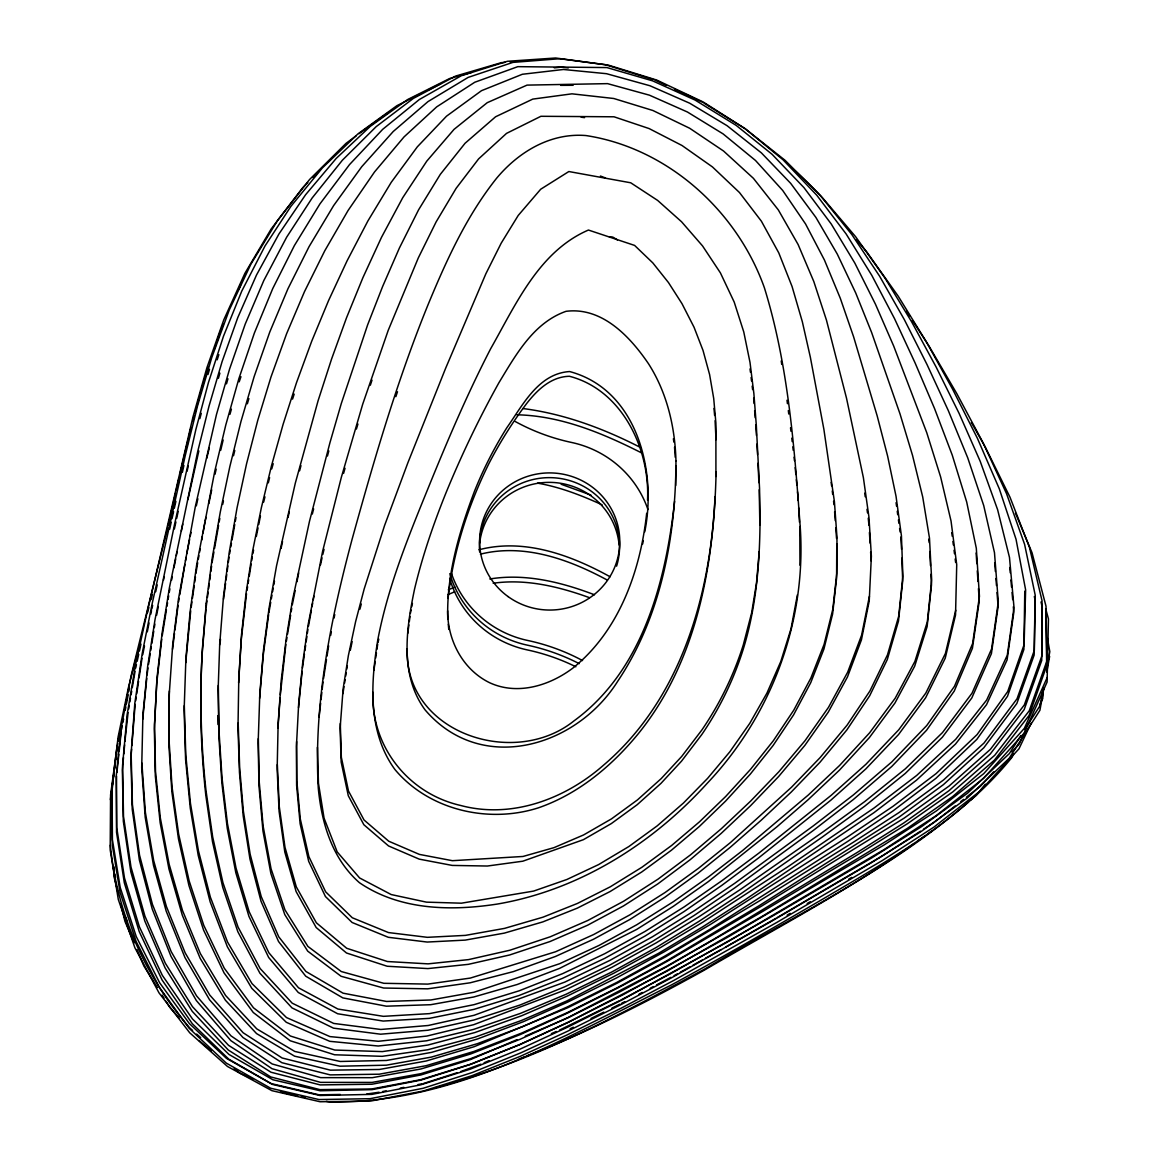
<?xml version="1.0" encoding="UTF-8"?>
<svg xmlns="http://www.w3.org/2000/svg" width="1160" height="1160" viewBox="0 0 1160 1160"><rect width="100%" height="100%" fill="white"/><g stroke="black" fill="none" stroke-linecap="round" stroke-linejoin="round"><path stroke-width="1.5" d="M799.965 565.225L799.777 527.611M675.714 485.503L675.773 465.61M836.781 543.837L836.592 578.159L832.605 614.017L823.904 649.107L810.724 682.703L793.614 714.836L773.096 745.517L750.317 774.111L725.508 801.183L699.335 826.5L671.437 850.207L641.726 871.986L610.116 891.533L577.288 908.149L542.793 921.91L504.325 933.118L465.233 940.107L427.185 942.051L388.296 937.294L352.118 922.49L325.438 896.535L308.676 861.329L300.121 823.745L296.612 785.392L296.423 746.315L298.714 702.946L302.659 663.245L308.067 624.95L322.596 551.406L341.33 477.354L362.688 404.245L388.223 330.325L418.31 257.911L436.116 221.923L456.112 188.355L478.601 158.905L506.528 133.385L540.908 116.29L614.032 116.797L649.15 128.586L682.022 145.507L712.457 166.938L739.471 192.531L761.409 221.226L778.766 252.865L792.077 286.535L802.343 321.769L810.347 357.207L823.876 429.287L834.417 501.685L836.984 537.312L836.781 573.432L832.793 609.29L824.093 644.38L810.913 677.976L793.803 710.109L773.299 740.79L750.505 769.385L725.711 796.456L699.538 821.773L671.625 845.481L641.915 867.26L610.305 886.806L577.477 903.422L542.981 917.183L504.513 928.391L465.421 935.38L427.373 937.323L388.484 932.567L352.306 917.763L325.626 891.808L308.864 856.602L300.31 819.018L296.8 780.665L296.612 741.588M169.331 691.012L168.94 738.5L172.057 787.118L178.654 834.141L189.124 880.803L203.768 925.346L224.257 968.18L253.46 1007.779L290.406 1036.025L334.79 1050.046L382.336 1051.598L427.953 1045.03L474.875 1032.545L521.739 1015.711L567.182 996.121L613.843 973.196L658.735 948.59L702.713 922.214L788.655 866.244L874.176 807.926L916.69 775.445L955.681 739.34L986.696 699.987L1007.271 655.226L1014.014 607.463L1009.476 557.394L997.6 509.646L980.2 461.303L959.103 413.395L936.12 367.01L911.659 321.842L885.138 278.313L855.587 236.669L822.73 198.041A473.759 463.405 2.3 0 0 794.977 170.752M1042.985 690.316L1042.738 698.581L1039.679 705.062M715.923 476.499L715.894 423.052L713.704 398.446L709.601 374.564L703.033 350.465L694.057 327.265L681.978 303.644L668.45 282.532L652.833 262.914L634.592 245.412L588.439 230.042C538.922 251.357 515.794 304.543 490.651 348.754C466.827 394.821 446.629 442.641 427.126 490.665C407.392 539.052 387.701 587.932 377.87 639.464C370.635 682.892 367.618 732.062 394.936 769.529C429.142 810.289 488.664 823.846 538.544 807.781C578.434 793.933 611.784 766.064 638.275 733.743C697.61 660.475 714.067 563.528 716.111 471.772M219.849 640.233L218.124 690.113L218.877 736.817L221.879 783.145L227.258 828.284L235.843 872.813L248.95 916.4L268.671 957.479L298.294 992.51L337.661 1013.753L383.177 1021.061L429.258 1018.364L473.903 1009.388L518.824 995.584L562.499 978.344L604.635 958.378L644.902 936.135L684.096 911.542L721.839 885.356L758.698 857.835L830.952 800.095L865.838 768.906L898.551 734.526L925.636 697.784L945.226 658.198L955.535 614.988L956.724 564.731L951.04 521.029L940.644 476.992L926.767 432.724L893.693 346.057L875.452 304.195L854.804 263.044L831.227 223.967L803.967 187.63L772.111 154.338L736.194 125.396L695.087 100.065L652.558 80.837L606.912 67.57L517.824 66.656L474.774 82.244L436.697 106.865L404.057 136.894L374.521 171.97L348.058 210.525L324.757 250.806L304.471 291.682L286.621 333.688L271.019 376.899L257.752 420.355L246.543 463.899L237.061 507.775L229.216 552.436L223.503 596.269L219.661 644.96M238.612 682.79L241.309 639.421L246.5 593.775M277.95 728.321L280.082 698.146M280.343 694.593L285.853 644.568M131.602 749.157L130.95 758.133L132.225 809.231L139.359 859.922L152.236 909.063L170.984 956.318L196.344 1000.558L230.811 1040.592L271.991 1068.693L320.508 1082.367L372.07 1082.41L420.747 1073.696L470.482 1058.703L519.999 1039.331L568.052 1017.509L666.521 966.338L714.139 939.034L856.993 852.6L903.886 822.904L948.938 790.729L990.248 754.014L1024.164 709.615L1041.738 660.475L1041.84 605.418L1041.013 601.967M131.877 745.576L135.154 704.366M715.024 496.625C710.587 595.036 681.021 699.248 603.461 765.237C565.036 799.052 511.705 819.09 460.796 805.504C408.305 793.672 370.808 746.344 372.94 692.303M220.197 642.611L220.472 639.116M205.9 609.638L202.217 653.254A881.295 862.039 2.3 0 0 205.827 795.383L212.498 841.725L222.735 887.342L237.844 931.741L259.912 973.211L292.001 1007.895L333.5 1028.151L380.596 1034.198L427.997 1030.225L473.875 1020.017L519.926 1005.053L564.644 986.827L609.449 965.251L652.326 941.47L694.115 915.472L734.599 887.994L813.073 830.633L853.223 799.631L891.692 766.542L926.55 730.264L954.26 691.055L972.413 648.324L979.258 601.083L978.445 588.613M259.623 698.349L263.291 654.835L268.642 614.582M759.206 551.522L756.494 582.987L751.651 612.813L743.328 644.786A332.311 325.046 2.3 0 1 701.916 729.915L681.717 756.421L661.186 778.621L637.449 799.921L611.509 818.859L583.582 834.954L554.016 847.641L523 856.471L452.4 860.691L419.384 854.398L388.76 841.232L364.037 819.989L348.493 791.033L341.344 757.277L340.3 723.55M123.496 757.509L122.38 770.095L123.322 821.149L130.819 871.841L144.782 920.953L165.082 967.846L192.226 1011.317L228.317 1050.046L270.787 1076.958L319.942 1089.631L371.765 1088.965L420.674 1079.699L470.496 1064.227L520.028 1044.478L568.125 1022.38L667.174 971.08L762.743 916.009L907.033 828.588L952.621 796.601L994.497 760.032L1029.051 715.517L1046.711 665.71L1045.827 610.957M123.83 753.913L124.627 744.909M124.947 741.312L128.078 712.588M185.731 662.751L190.704 610.827M142.738 719.2L146.74 678.484M147.088 674.946L147.987 667.899M298.526 707.673L302.122 671.423M116.551 776.055L116.522 832.242L124.308 882.745L139.229 931.596L162.11 980.026L192.313 1023.729L228.767 1059.167L272.687 1084.484L319.971 1095.489L371.852 1094.373L420.834 1084.803L470.583 1069.07L519.999 1049.162L568.023 1026.977L622.369 999.731L726.812 942.326L883.833 849.729L936.221 815.625L983.564 778.36L1024.193 733.033L1047.103 682.036L1048.452 618.947L1045.682 608.725M116.928 772.458L118.813 754.479M119.204 750.883L121.278 731.119M319.072 717.329L320.638 703.192M321.03 699.654L321.827 692.578M322.219 689.054L323.002 681.978M161.748 639.232L156.774 682.82L154.338 728.886L155.324 775.982L160.153 822.715L168.94 868.941L182.323 915.255L200.173 958.334L225.402 1000.21L256.548 1033.574L294.596 1056.18L340.01 1066.199L386.338 1065.185L431.361 1057.093L477.354 1043.681L523.145 1026.44L567.544 1006.837L616.627 982.505L663.926 956.594L710.312 929.116L847.757 841.377L892.794 811.072L935.917 778.331L976.88 739.326L1007.504 696.275L1023.888 649.426L1024.773 591.165M674.612 501.337C665.71 581.87 642.77 670.625 573.953 720.911C513.88 769.182 404.101 732.801 407.276 648.658M113.115 781.579L111.853 792.034L112.23 844.538L120.046 892.286L136.082 941.355L159.399 987.421L189.181 1028.311L226.273 1063.096L270.642 1088.225L318.927 1099.549L370.04 1098.694L423.139 1088.283L472.439 1072.464L520.753 1052.874L567.588 1031.24L620.615 1004.807L671.553 977.793L771.255 921.417L871.74 862.489L921.432 831.314L967.338 797.935L1009.142 758.336L1039.926 710.268L1043.986 687.677M113.535 778.099L114.159 772.864M114.579 769.385L117.74 743.255M172.521 649.324L174.507 633.505M174.957 629.996L178.06 605.389M646.671 513.285C640.465 570.589 619.425 630.315 573.432 667.652C550.072 685.56 517.621 695.71 489.592 682.703C462.695 669.566 447.47 640.16 447.629 610.812M644.728 531.918C657.111 470.858 637 389.528 569.603 371.548C538.385 373.563 522.841 405 506.848 427.707C494.262 447.76 483.445 468.887 474.628 490.868C459.2 531.744 446.339 574.91 447.774 619.019M448.05 598.415C453.255 551.478 468.016 505.818 488.911 463.579C499.699 442.641 512.314 422.675 526.437 403.81C537.152 390.05 550.899 376.666 569.415 376.275C622.05 389.833 650.107 448.935 647.526 500.177M223.532 599.241L225.591 583.465M226.055 579.957L226.737 574.693M227.2 571.184L227.882 565.921M228.346 562.411L229.027 557.163M407.798 633.244L408.9 624.921M409.335 621.586L409.988 616.598M206.06 607.884L206.973 600.923M207.437 597.443L208.133 592.223M208.597 588.743L209.293 583.524M209.743 580.043L210.438 574.823M210.902 571.343L211.599 566.124M117.203 745.677L110.577 794.933L110.185 849.903L118.305 899.493L134.864 947.72L158.993 992.844L189.704 1032.777L227.462 1066.46L271.918 1090.676L320.117 1101.754L370.808 1101.043L423.212 1091.038L472.178 1075.61L520.173 1056.383L566.703 1035.111L621.311 1008.112L673.887 980.388L777.157 922.229L882.282 860.56L933.974 827.08L980.185 791.004L1018.973 748.823L1031.24 722.898M110.388 799.66L112.999 780.317M113.462 776.794L114.173 771.516M114.651 767.992L115.362 762.714M115.84 759.206L116.551 753.928M191.197 607.245L191.951 601.895M192.444 598.313L194.198 585.814M194.692 582.233L195.445 576.883M195.938 573.301L197.693 562.745M302.47 667.971L304.427 654.051M304.921 650.572L305.66 645.351M306.153 641.871L306.892 636.651M307.385 633.172L307.879 629.677M373.94 670.161L375.188 661.504M375.68 658.039L376.435 652.848M376.942 649.383L377.682 644.191M135.691 700.814L136.213 697.276M136.735 693.723L138.591 681.312M139.113 677.774L142.013 658.271M323.538 678.527L326.482 659.59M327.019 656.139L328.628 645.815M148.538 664.39L150.191 653.892M150.742 650.383L151.293 646.889M151.844 643.38L153.772 631.127M154.323 627.618L154.875 624.124M247.051 590.266L247.602 586.772M248.153 583.277L248.689 579.783M249.24 576.288L251.169 564.05M251.72 560.555L252.256 557.061M342.925 693.68L344.027 686.662M344.578 683.153L345.129 679.644M345.68 676.135L346.231 672.64M346.782 669.132L347.333 665.622M162.226 635.752L166.431 609.711M166.996 606.23L167.562 602.765M168.113 599.285L168.678 595.82M286.404 641.103L286.969 637.652M287.535 634.187L290.623 615.163M291.189 611.712L291.74 608.246M128.673 709.021L129.282 705.454M129.891 701.887L130.486 698.32M131.094 694.753L131.703 691.186M132.298 687.619L135.01 671.567M178.582 601.851L179.191 598.284M179.785 594.717L184.889 564.441M185.484 560.889L186.093 557.322M212.062 562.643L213.918 552.029M214.542 548.491L218.573 525.48M219.196 521.928L219.82 518.389M229.637 553.726L230.231 550.289M230.84 546.853L231.449 543.416M232.043 539.98L234.755 524.523M235.364 521.087L235.973 517.65M268.873 612.828L270.73 602.286M271.353 598.763L271.976 595.24M272.6 591.73L273.224 588.207M273.847 584.698L274.47 581.174M198.317 559.25L198.94 555.756M199.563 552.261L200.187 548.782M201.753 540.038L202.376 536.543M203.014 533.063L204.885 522.58M308.502 626.154L311.373 610.276M312.011 606.738L312.649 603.214M313.287 599.691L313.925 596.153M1042.927 689.895L1040.114 705.541L1024.729 729.567M1047.002 667.304L1049.814 651.659L1047.32 637.725M1046.813 672.032L1049.626 656.386M797.384 594.848L791.033 628.691L780.782 661.548L766.948 693.086L749.824 723.26L729.915 751.694L707.557 778.418L683.399 803.082L657.169 825.891L628.88 846.524L598.603 864.591L566.892 879.483L533.629 891.083L461.419 903.19L426.474 902.146L391.224 894.563L359.614 877.961L337.197 851.904L324.075 818.191L318.464 783.261L317.39 747.359M121.612 729.393L122.264 725.942M122.916 722.491L123.584 719.026M125.207 710.399L125.874 706.947M126.527 703.496L128.166 694.869M128.818 691.418L129.471 687.967M642.64 544.025L643.292 540.574M169.244 592.339L169.925 588.83M171.622 580.058L172.289 576.549M173.985 567.791L175.682 559.018M176.363 555.51L177.045 552M156.6 615.322L158.326 606.52M163.502 580.13L164.184 576.607M186.789 553.769L189.588 539.559M190.283 536.007L190.98 532.454M330.673 635.404L331.339 631.939M334.065 618.077L334.747 614.611M142.724 654.747L144.478 645.917M147.291 631.794L149.046 622.978M150.815 614.148L151.51 610.624M869.42 596.226L861.619 635.143L847.67 672.191L828.486 707.353L804.996 740.747L778.781 771.835L750.665 801.067L721.332 828.718L690.534 854.847L658.039 879.149L623.601 901.262L587.845 920.46L550.246 936.787L509.834 950.243L468.553 959.61L428.084 963.859L387.397 961.524L346.68 948.271L316.361 922.794L296.308 886.863L284.998 847.351L279.285 806.664L277.341 764.585M252.88 553.596L253.576 550.173M256.317 536.5L258.042 527.945M258.738 524.523L260.449 515.968M292.305 604.78L295.147 590.643M296.931 581.798L298.7 572.967M410.437 613.263L411.089 609.986M411.757 606.723L412.423 603.447M117.943 741.515L120.147 730.945M125.309 706.266L126.034 702.742M181.337 531.034L182.801 524.044M205.248 520.854L205.958 517.404M208.829 503.614L211.7 489.825M222.691 504.426L223.43 500.932M281.068 548.404L282.532 541.575M350.334 650.18L352.147 641.683M196.33 505.833L197.852 498.757M320.537 564.818L322.031 557.873M174.391 528.931L175.914 521.928M176.668 518.433L178.19 511.429M378.059 642.51L378.784 639.16M135.691 668.073L136.445 664.636M137.199 661.214L138.707 654.37M139.461 650.948L140.969 644.09M187.92 499.626L198.838 450.935M169.635 529.293L171.216 522.232M171.999 518.694L173.579 511.632M117.015 750.404L117.798 746.924M169.679 520.84L171.231 513.967M171.999 510.53L173.55 503.658M177.799 484.75L179.336 477.876M151.873 608.855L152.627 605.447M155.686 591.774L157.209 584.945M174.348 508.152L175.885 501.323M182.381 472.265L183.903 465.435M168.113 525.799L175.566 493.087M176.349 489.65L179.09 477.601M187.094 471.134L188.311 465.87M179.901 474.179L181.525 467.321M182.338 463.899L188.442 438.219M189.254 434.797L190.878 427.953M214.963 474.324L216.195 469.176M220.704 450.298L223.155 439.988M955.724 610.261L945.414 653.471L925.825 693.057L898.739 729.799L866.027 764.179L831.14 795.368L758.886 853.107L722.027 880.629L684.284 906.815L645.09 931.408L604.824 953.651L562.687 973.617L519.027 990.857L474.092 1004.647L429.447 1013.637L383.365 1016.334L337.864 1009.026L298.497 987.784L268.859 952.752L249.139 911.673L236.031 868.086L227.447 823.557L222.067 778.418L219.066 732.09L218.312 685.386M151.162 599.604L152.395 594.471M288.013 517.447L289.26 512.227M180.887 471.003L181.714 467.582M187.064 445.353L188.311 440.22M263.668 502.077L264.944 496.842M268.308 482.864L269.584 477.615M167.721 527.51L130.978 676.338L121.481 726.392L116.159 776.707L116.71 827.515L124.497 878.018L139.417 926.869L162.299 975.284L192.502 1019.002L228.955 1054.44L272.875 1079.757L320.16 1090.763L372.041 1089.646L421.022 1080.076L470.772 1064.343L520.188 1044.42L568.212 1022.25L622.558 995.005L727.001 937.599L884.021 845.002L936.41 810.898L983.753 773.633L1024.381 728.306L1047.292 677.309M206.756 458.33L209.249 448.151M322.813 554.437L324.046 549.347M233.508 455.721L234.784 450.515M312.315 514.054L313.62 508.892M147.566 612.611L148.886 607.507M137.286 653.399L128.441 687.43L118.131 736.788L112.041 787.307L112.418 839.811L120.234 887.559L136.271 936.613L159.587 982.694L189.37 1023.584L226.475 1058.37L270.831 1083.498L319.116 1094.822L340.271 1094.46M359.919 609.174L361.282 604.012M299.613 470.786L300.962 465.653M199.868 418.601L201.26 413.366M327.454 455.996L328.817 450.921M192.734 421.196L194.126 416.135M195.039 412.757L196.431 407.682M197.36 404.303L198.737 399.243M199.665 395.864L201.057 390.804M201.985 387.425L208.22 367.357M271.744 468.901L273.209 463.71M343.563 473.439L345.027 468.248M229.956 414.294L231.405 409.175M226.49 383.858L227.94 378.784M207.959 374.535L209.496 369.329M218.385 378.334L219.893 373.172M247.356 403.796L248.878 398.62M356.41 429.04L357.933 424.024M292.552 399.113L294.161 394.125M217.181 359.803L218.849 354.656M370.33 385.221L372.012 380.132M395.836 396.691L397.503 391.732M214.397 349.102L216.079 344.129M217.21 340.808L220.023 332.514M239.206 381.814L240.946 376.724M220.574 330.846L223.401 324.394M238.873 288.869L240.99 284.026M1025.295 731.134L1019.161 744.096L1011.897 752.014M1013.521 754.072L1011.969 757.32C962.336 818.83 892.562 858.009 825.499 897.506C774.329 927.347 723.014 956.971 670.929 985.202C563.934 1038.838 453.4 1103.972 329.889 1102L326.322 1101.347M1020.872 735.585L1009.345 753.609L967.527 793.208L921.62 826.587L871.928 857.762L771.443 916.69L671.741 973.066L620.803 1000.08M985.333 784.204L976.256 795.339L970.891 799.892M993.714 771.777L980.374 786.277L966.367 797.21M307.748 182.584L302.745 187.644L271.193 228.94L244.89 273.354L223.779 319.841L206.886 367.778L193.038 416.686L146.421 615.394L135.502 665.057L127.063 714.995L122.569 765.368L123.511 816.422L131.007 867.114L144.971 916.226L165.271 963.119L192.415 1006.59L228.52 1045.319L270.99 1072.232L320.131 1084.905L371.954 1084.237L420.863 1074.972L470.685 1059.501L517.012 1039.65M312.75 177.524L319 171.201M327.743 162.356L335.24 154.773M968.223 802.154C889.72 870.536 794.513 915.501 705.657 968.513C619.005 1015.493 530.743 1062.357 434.986 1087.848M955.173 805.954L934.163 822.353L923.519 829.24M960.77 801.574L963.568 799.399M356.106 135.85L345.999 143.376L309.575 179.51L277.675 220.255L250.908 264.118L229.216 310.111L211.729 357.657L197.432 406.275L185.252 455.575L152.061 604.128L142.201 653.544L134.821 703.178L131.138 753.406L132.414 804.489L139.548 855.181L152.424 904.336L171.172 951.591L196.533 995.831L230.999 1035.865L272.18 1063.966L320.696 1077.64L372.259 1077.684L420.935 1068.969L470.67 1053.976L520.188 1034.604L568.24 1012.767L618.28 987.755L666.71 961.611L761.496 906.148L904.075 818.177L949.127 786.002L990.437 749.288L1024.352 704.889L1041.927 655.748L1042.028 600.691L1029.398 547.172L1010.027 497.277L985.492 447.499L971.369 422.458M358.991 133.704L389.572 111.665M913.5 844.074C846.945 891.17 774.474 929.102 704.192 970.224C646.845 1002.008 588.308 1031.921 527.191 1055.788M917.807 841.014L924.955 835.925M929.261 832.851L932.118 830.821M920.489 831.212L882.47 855.833L777.345 917.502M848.641 879.207L851.715 877.395M787.147 915.153L790.221 913.355M807.186 903.51L810.274 901.726M725.855 946.981L775.793 918.401M674.076 975.661L677.222 973.921M680.354 972.196L689.765 966.976M692.911 965.236L702.322 960.016M705.454 958.276L721.143 949.59M621.499 1003.385L624.689 1001.704M639.029 994.149L642.22 992.467M650.18 988.262L653.37 986.594M656.56 984.913L670.9 977.343M420.471 93.859L396.938 105.662L357.904 133.922L322.422 167.881L290.971 206.248L265.017 245.949L241.744 291.145L223.488 336.212L208.452 382.51L195.851 429.548L174.58 524.204L155.063 619.382L147.625 666.666L142.926 714.473L141.694 767.818L145.188 817.191L153.497 865.374L166.199 911.165L184.933 957.508L209.539 999.746L242.918 1037.475L281.909 1062.705L330.238 1074.885L379.204 1074.204L426.083 1065.707L473.962 1051.438L521.623 1033.082L567.863 1012.332L617.497 987.61L665.448 961.538L759.032 905.757L899.13 817.075L943.385 784.667L983.825 747.765L1016.841 703.511L1034.14 655.081L1035.053 600.024L1034.329 596.501M428.33 89.914L440.873 83.621M619.193 1000.877L559.584 1030.065M570.111 1028.789L573.33 1027.209M590.991 1018.48L603.838 1012.129M611.871 1008.156L619.904 1004.183M480.834 1064.184L460.723 1071.55M484.111 1062.763L489.041 1060.631M551.377 1033.618L556.307 1031.486M525.291 1036.097L568.313 1017.654L618.613 992.481L667.362 966.353L762.946 911.282L859.836 853.368L907.221 823.846L952.809 791.874L994.7 755.305L1029.239 710.79L1046.9 660.982L1046.015 606.23L1032.023 552.711L1015.42 513.039M448.267 589.831L454.909 587.076M448.079 594.558L454.72 591.803M518.955 1059.123L523.899 1057.122M423.327 1083.556L457.33 1072.652M460.143 75.603L449.674 78.517L407.566 99.586L370.301 126.353L336.183 158.456L305.602 194.72L278.937 233.987L256.49 275.05L237.771 317.608L222.111 361.558L208.974 406.29L197.737 451.414L169.432 587.612L162.139 632.765L156.963 678.092L154.526 724.159L155.512 771.255L160.341 817.988L169.128 864.214L182.512 910.528L200.375 953.607L225.591 995.483L256.737 1028.847L294.785 1051.453L340.199 1061.472L386.526 1060.457L431.549 1052.366L477.543 1038.954L523.334 1021.713L567.733 1002.11L616.815 977.779L664.115 951.867L710.5 924.389L847.945 836.65L892.982 806.345L936.106 773.604L977.068 734.599L1007.692 691.548L1024.091 644.699L1025.629 589.933L1016.044 539.298L999.326 488.867L977.474 438.451L952.621 389.224L926.303 341.75L898.217 296.192L866.897 252.112L856.529 239.859M463.623 74.617L472.337 72.195M379.088 1092.227L366.705 1094.025M382.626 1091.531L386.164 1090.835M400.316 1088.065L403.854 1087.37M418.021 1084.6L421.559 1083.904M478.993 549.753C524.291 537.964 570.648 555.002 610.102 576.766M480.428 554.161C524.044 543.228 568.632 559.236 606.811 579.812M560.642 85.347L573.171 85.289M489.81 578.985C525.306 573.171 561.397 582.146 594.486 594.775M493.188 583.248C525.828 578.579 558.888 586.597 589.483 597.675M554.306 67.831L561.28 67.15L568.269 67.947M504.919 62.422L501.396 62.64L455.503 76.111L413.337 98.426L376.217 126.6L342.374 160.225L312.156 197.969L286.665 237.176L263.798 280.56L245.238 324.046L229.593 368.996L216.47 414.555L195.373 506.427L178.481 598.908L172.709 644.597L169.143 695.739L168.751 743.227L171.868 791.845L178.466 838.868L188.935 885.529L203.58 930.073L224.069 972.921L253.271 1012.506L290.217 1040.752L334.602 1054.773L382.147 1056.325L427.764 1049.756L474.686 1037.272L521.55 1020.438L566.993 1000.848L658.547 953.317L702.525 926.941L745.546 899.449L873.987 812.653L916.502 780.172L955.492 744.067L986.508 704.714L1007.083 659.953L1013.826 612.19L1013.332 606.825M510.212 62.103L513.75 61.886M609.261 236.742L612.755 237.075L617.395 239.874M516.823 414.787C561.251 415.744 602.997 433.376 642.074 453.139M581.131 117.189L584.567 117.638M522.957 408.537C564.311 413.83 603.838 428.635 640.755 447.615M297.844 1096.098L280.357 1091.952M301.397 1096.751L304.964 1097.404M537.616 483.154C560.048 487.07 581.493 495.378 602.112 504.832M561.135 484.242L590.933 495.073M653.152 79.46L605.317 64.713L555.654 58L507.399 61.291L461.187 75.791L419.297 99.543L382.699 129.326L349.493 164.618L319.942 203.899L294.379 245.587L272.731 288.594L254.374 333.05L238.829 378.784L225.794 424.966L214.745 471.308L196.635 565.007L190.138 611.451L185.919 658.024L184.121 710.384L185.585 759.481L190.269 808.114L198.23 855.457L210.163 901.871L227.36 946.792L251.792 988.306L286.288 1022.293L329.744 1041.317L378.189 1046.015L426.662 1040.781L473.541 1029.413L520.507 1013.361L566.08 994.251L611.9 971.935L655.864 947.677L698.827 921.446L740.66 893.91L822.411 836.955L864.562 806.287L905.22 773.503L942.297 737.296L971.805 697.972L991.409 653.645L998.107 606.578L997.005 592.528M600.416 176.03L605.433 177.944M654.863 79.982L666.362 85.347M674.569 89.175L702.467 102.181M252.807 1079.119L239.844 1073.087L234.161 1068.65M704.004 103.138L745.445 128.919L785.103 160.341L820.613 195.866L851.817 234.537L879.599 276.167L904.321 319.594L926.999 364.501L948.271 410.51L967.744 457.866L983.723 505.572L994.482 552.682L998.296 601.851L991.597 648.918L971.993 693.245L942.486 732.569L905.409 768.761L864.751 801.56L822.599 832.213L740.848 889.183L699.016 916.719L656.053 942.949L612.088 967.208L566.268 989.523L473.729 1024.671L426.851 1036.054L378.377 1041.288L329.933 1036.591L286.476 1017.566L251.981 983.579L227.548 942.065L210.366 897.144L198.418 850.73L190.457 803.387L185.774 754.754L184.309 705.657M211.395 1050.945L199.085 1040.534M192.589 1030.457L189.892 1028.05C145.058 977.198 116.667 912.746 110.374 845.176M196.635 1034.067L200.68 1037.663M179.147 1017.943L169.751 1007.315L165.938 1001.211M906.526 311.329L909.469 315.882M912.413 320.435L929.102 346.216L956.855 393.704L983.216 443.048L1006.546 493.682L1024.599 544.33L1035.242 595.298L1034.329 650.354L1017.03 698.784L984.013 743.038L943.573 779.94L899.333 812.348L853.223 842.319L759.22 901.03L665.637 956.812L617.686 982.883L568.052 1007.605L474.15 1046.711L426.271 1060.979L379.392 1069.476L330.426 1070.158L282.098 1057.978L243.107 1032.734L209.728 995.019L185.121 952.78L166.387 906.438L153.685 860.647L145.391 812.464L141.882 763.091M157.325 987.479L143.941 966.12L136.924 949.547M162.11 995.106L164.024 998.165M125.164 916.661L127.266 921.62M134.111 942.92L124.961 921.388L120.785 904.292M114.695 873.915L115.536 877.337M117.856 892.315L114.086 876.931L113.39 866.259M928.682 539.168L929.276 542.735M673.38 438.784L673.902 442.149M781.216 360.992L781.738 364.399M864.722 493.159L865.215 496.741M866.984 509.269L867.491 512.851M868.245 518.23L868.97 525.364M896.071 502.686L896.535 506.123M897.245 511.284L897.71 514.721M898.42 519.883L898.898 523.32M899.594 528.481L900.073 531.918M900.769 537.08L901.566 549.303M951.765 532.745L952.215 536.239M952.896 541.488L953.361 544.983M954.042 550.231L954.491 553.726M955.173 558.975L955.622 562.47M787.002 400.243L787.437 403.695M788.321 410.567L788.756 414.004M831.154 482.357L831.604 485.793M832.256 490.955L832.691 494.392M833.562 501.265L834.011 504.701M750.027 368.894L750.462 372.331M751.1 377.507L751.535 380.959M752.173 386.135L752.608 389.586M790.526 427.764L790.946 431.23M791.772 438.161L792.193 441.626M792.802 446.832L793.222 450.298M794.049 457.228L794.469 460.694M795.18 467.611L795.847 474.527M796.34 479.703L796.847 484.88M797.514 491.796L798.225 500.584M448.267 624.225L448.775 629.445M1009.765 567.486L1010.259 572.851M1010.896 580L1011.549 587.163M1012.042 592.514L1012.68 599.676M713.995 408.436L714.618 415.468M715.082 420.747L716.024 439.727M994.7 562.673L995.381 571.46M995.918 578.477L996.469 585.51M753.681 398.199L754.087 403.535M754.638 410.64L755.174 417.745M755.726 424.864L756.436 435.406M834.606 511.763L835.258 520.666M835.765 527.785L836.534 538.472M674.54 447.18L675.221 457.243M113.926 866.868L114.275 872.204M976.126 553.001L976.821 563.688M977.285 570.807L977.981 581.493M869.42 532.484L870.072 543.155M870.623 552.044L871.174 560.933M798.645 507.79L799.472 522.203M756.943 444.091L757.553 454.517M929.74 551.508L930.48 565.529M930.929 574.301L931.494 584.814L927.13 626.603L914.704 666.159L894.984 702.975L869.406 737.557L839.405 770.196L808.099 799.747L776.982 826.761L708.368 881.586L673.279 906.366L636.622 929.464L559.497 968.426L517.215 984.492L473.759 996.991L430.693 1004.705L386.338 1006.184L342.838 997.89L305.732 976.198L278.531 941.499L261.043 901.335L249.951 859.009L243.194 815.93L239.453 772.386L237.988 727.769L238.8 678.063L241.498 634.694L246.137 592.542L252.72 550.579L261.333 507.834L271.454 465.914L283.098 424.342L296.481 382.742L311.721 341.2L328.555 300.599L347.087 260.812L367.88 220.98L391.239 182.323L417.325 146.841L446.513 116.188L481.501 90.683L522.348 74.269L563.441 69.484L606.535 73.703L650.02 85.767L689.663 103.197L727.03 125.671L761.38 152.874L790.656 183.323L815.886 217.399L837.288 254.098L855.746 293.031L871.61 332.456L900.001 413.859L912.543 455.445L922.722 497.002L929.464 538.008L931.683 580.087L927.318 621.876L914.892 661.432L895.172 698.247L869.594 732.83L839.593 765.469L808.288 795.02L742.487 850.642L708.557 876.859L673.467 901.639L636.811 924.737L599.169 945.356L559.686 963.699L473.947 992.264L430.882 999.978L386.526 1001.457L343.026 993.163L305.921 971.471L278.719 936.772L261.232 896.607L250.154 854.282L243.382 811.202L239.656 767.659L238.177 723.042M758.031 463.246L758.886 482.676M759.206 489.738L759.858 524.914M901.871 558.105L902.697 580.957L898.478 621.093L887.298 659.562L869.71 695.725L846.872 729.901L819.946 762.308L791.323 791.961L761.207 820.207L730.235 847.308L698.218 873.088L664.811 897.274L629.677 919.59L593.471 939.266L555.452 956.463L513.329 971.616L470.162 982.795L427.634 988.827L383.641 988.03L341.083 976.27L307.704 951.142L284.765 914.573L270.875 873.538L262.957 830.966L259.013 786.523L258.144 743.357L259.811 693.622L263.48 650.107L269.062 608.101L276.529 565.891L295.307 483.169L318.115 400.664L331.601 358.962L346.536 317.767L362.935 277.602L381.495 237.336L402.723 197.722L426.764 161.153L454.038 129.369L487.243 102.674L527.046 85.115L607.55 83.636L649.44 95.178L687.401 111.998L723.072 133.879L755.508 160.486L782.681 190.429L805.562 223.967L824.441 260.043L840.289 298.25L853.601 336.791L877.192 415.933L887.632 456.141L896.028 496.248L901.436 535.789L902.886 576.23L898.666 616.366L887.487 654.835L869.898 690.997L847.061 725.174L820.135 757.582L791.511 787.234L730.423 842.581L698.407 868.361L664.999 892.547L629.865 914.863L593.659 934.539L555.64 951.736L470.351 978.068L427.822 984.101L383.829 983.303L341.272 971.543L307.893 946.415L284.954 909.846L271.063 868.811L263.146 826.239L259.216 781.796L258.332 738.63M449.819 573.649A103.603 101.326 2.3 0 0 527.568 645.207A203.798 199.346 2.3 0 1 579.246 663.665M479.66 552.029A70.093 68.57 2.3 0 1 556.742 478.022A70.093 68.57 2.3 0 1 616.583 566.167M451.428 573.388A103.603 101.326 2.3 0 0 527.757 640.479A203.798 199.346 2.3 0 1 582.538 660.562M647.947 509.559A103.603 101.326 2.3 0 0 571.604 442.467A203.798 199.346 2.3 0 1 515.301 421.544M449.63 578.376A103.603 101.326 2.3 0 0 527.38 649.933A203.798 199.346 2.3 0 1 575.853 666.768M479.66 543.112A70.093 68.57 2.3 0 1 550.217 482.372A70.093 68.57 2.3 0 1 619.135 545.113M217.993 724.521A826.703 808.636 2.3 0 1 217.819 715.604M800.183 526.495C806.765 620.615 772.067 714.705 707.368 783.145C652.253 843.914 579.058 890.053 497.466 904.032C450.805 911.253 399.765 910.223 359.426 882.688C332.137 858.748 321.552 823.049 318.275 787.988C313.548 703.83 330.513 620.237 352.089 539.313C374.057 459.78 397.17 380.364 428.388 303.891C446.673 259.796 466.697 215.76 496.639 178.205C518.723 151.772 550.507 132.69 585.901 135.546C667.536 147.972 737.107 210.801 764.411 287.839C788.278 364.965 794.266 446.368 800.183 526.495M675.961 460.882C675.816 537.283 660.794 616.932 617.686 681.297C576.085 747.475 480.834 775.257 425.024 709.818C399.432 674.874 406.275 628.575 414.599 588.903C422.385 556.264 433.274 524.451 445.788 493.348C461.288 455.474 478.993 418.485 498.916 382.727C515.837 354.902 533.484 322.712 566.051 311.315C602.112 306.776 629.952 336.501 648.484 363.718C666.986 392.602 675.033 426.88 675.961 460.882M278.139 723.593L277.153 769.312L279.096 811.391L284.809 852.078L296.119 891.59L316.173 927.521L346.492 952.998L387.208 966.251L427.895 968.586L468.364 964.337L509.646 954.97L550.058 941.514L587.656 925.187L623.413 905.989L657.851 883.877L690.345 859.574L721.143 833.445L750.477 805.794L778.592 776.562L804.808 745.474L828.298 712.08L847.481 676.918L861.431 639.87L869.231 600.952L871.378 556.205L868.941 517.085L863.388 477.673L846.495 398.112L826.442 320.087L813.798 281.503L798.109 244.513L778.345 209.945L753.406 178.321L723.55 151.018L689.635 128.238L652.877 110.49L613.785 98.499L571.952 93.829L532.759 99.107L495.596 116.769L465.059 143.274L440.307 174.362L418.572 209.858L399.432 247.95L382.64 286.462L367.633 324.858L341.301 403.521L329.918 442.801L309.474 521.362L292.494 600.053L286.041 639.841L281.155 680.992L278.139 723.593M760.046 520.188C759.771 563.789 756.117 607.695 743.139 649.513A332.311 325.046 2.3 0 1 701.727 734.642L681.529 761.148L660.997 783.348L637.26 804.648L611.32 823.586L583.393 839.681L522.812 861.198L487.374 866.027L452.212 865.418L419.195 859.125L388.571 845.959L363.849 824.716L348.305 795.76L341.156 762.004L340.112 728.277L343.113 688.953L348.363 655.632L355.598 621.688L364.182 588.947L384.554 525.567L407.841 462.869L445.628 368.286L485.866 273.774L501.207 243.15L518.216 215.456L540.69 189.239L568.85 171.535L630.721 182.787L657.662 200.433L681.572 221.777L702.554 245.935L720.404 272.875L734.207 302.079L743.778 331.977L750.012 362.442L753.869 393.472L756.32 425.459L759.553 488.548L760.046 520.188M206.248 603.157L202.405 648.527A881.295 862.039 2.3 0 0 206.016 790.656L212.686 836.998L222.923 882.615L238.032 927.014L260.101 968.484L292.189 1003.168L333.688 1023.424L380.784 1029.471L428.185 1025.498L474.063 1015.29L564.833 982.099L609.638 960.523L652.514 936.743L694.303 910.745L734.788 883.253L813.261 825.906L853.412 794.904L891.88 761.815L926.738 725.536L954.462 686.328L972.602 643.597L979.446 596.356L976.314 548.274L966.701 502.019L952.259 455.155L934.539 408.523L915.153 363.08L894.49 318.565L871.812 275.369L846.06 233.856L816.785 195.228L783.014 159.775L744.865 128.484L703.178 101.978L656.705 80.04L608.246 65.076L559.773 58.725L512.909 62.394L468.147 77.401L428.011 101.587L393.24 131.5L361.731 166.707L333.587 205.668L309.024 246.718L287.955 288.738L269.773 332.036L254.142 376.608L240.961 421.529L229.839 466.581L220.313 511.893L212.251 557.916L206.248 603.157M508.036 596.559A70.093 68.57 2.3 0 0 619.338 549.289A70.093 68.57 2.3 0 0 521.681 478.572A70.093 68.57 2.3 0 0 508.036 596.559"/></g></svg>
